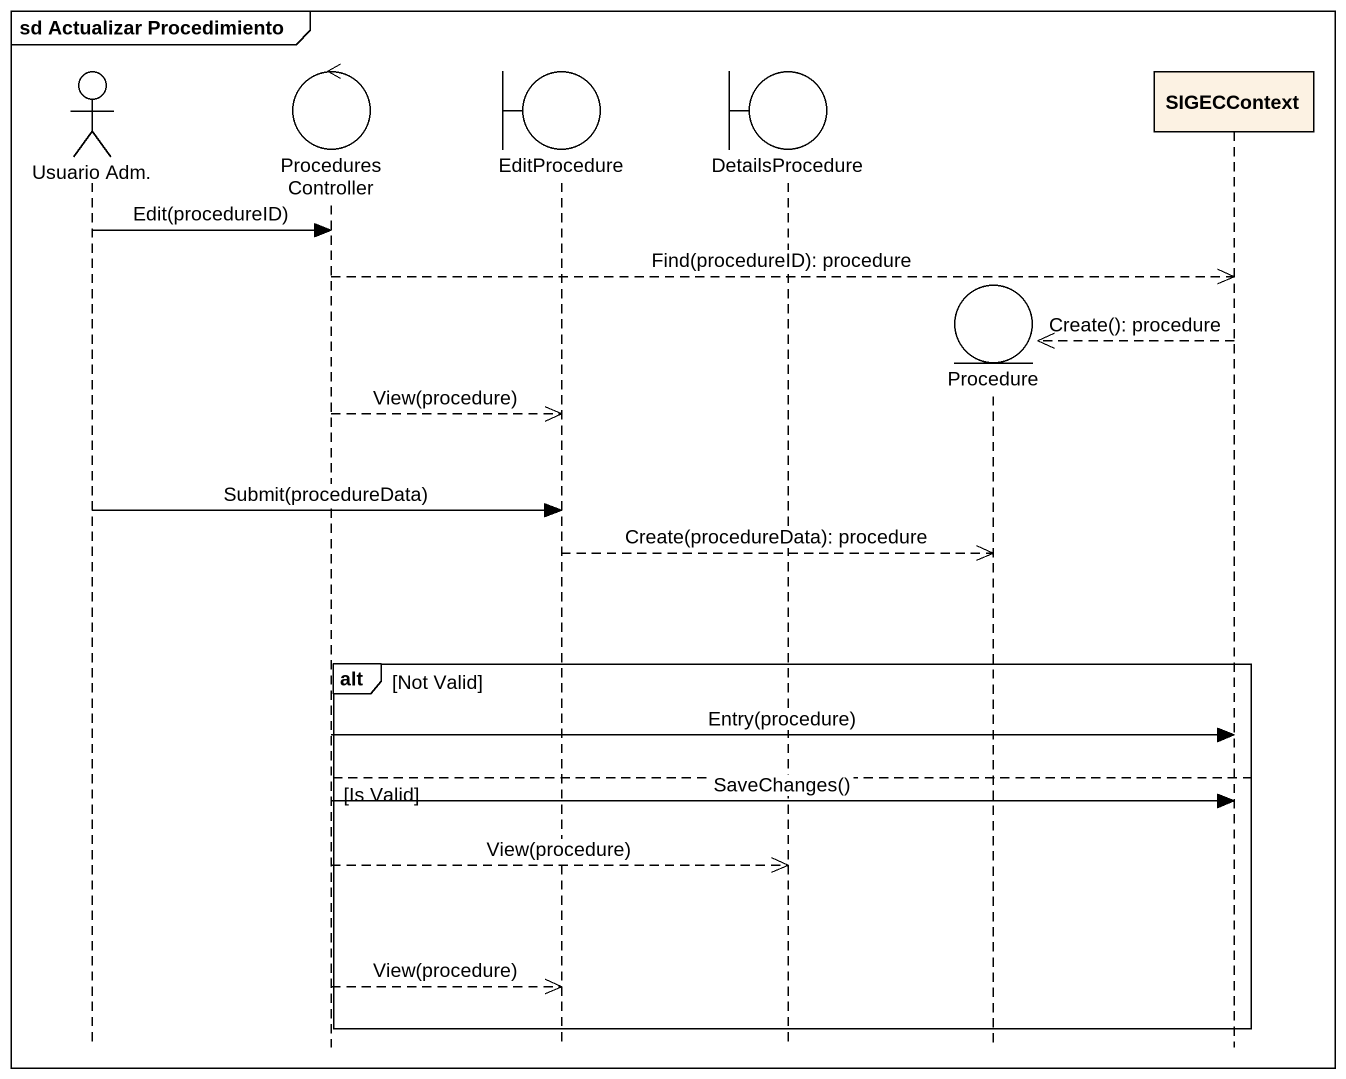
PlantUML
@startuml
mainframe sd Actualizar Procedimiento
hide footbox
actor "Usuario Adm." as Usuario_Adm
control ProceduresController
boundary EditProcedure
boundary DetailsProcedure
entity Procedure
participant SIGECContext

Usuario_Adm -> ProceduresController : Edit(procedureID)
ProceduresController -->> SIGECContext : Find(procedureID): procedure
SIGECContext -->> Procedure ** : Create(): procedure
ProceduresController -->> EditProcedure : View(procedure)
Usuario_Adm -> EditProcedure : Submit(procedureData)
EditProcedure -->> Procedure : Create(procedureData): procedure
alt Not Valid
  ProceduresController -> SIGECContext : Entry(procedure)
else Is Valid
  ProceduresController -> SIGECContext : SaveChanges()
  ProceduresController -->> DetailsProcedure : View(procedure)
  ProceduresController -->> EditProcedure : View(procedure)
end
@enduml
